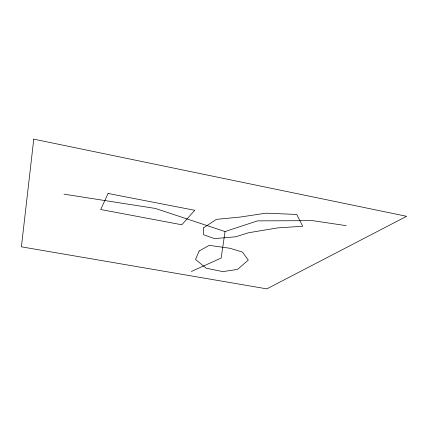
<?xml version="1.0" encoding="UTF-8"?>
<svg xmlns="http://www.w3.org/2000/svg" width="428" height="428" viewBox="0 0 428 428"><rect width="100%" height="100%" fill="white"/><g stroke="black" fill="none" stroke-linecap="round" stroke-linejoin="round"><path stroke-width="0.64" d="M346.177 225.658L312.798 220.671L257.501 220.869L225.048 231.553L221.137 258.089L191.359 271.475M64.023 194.173L155.364 208.436L225.048 231.553M203.707 227.744L203.557 234.726L214.401 238.61L235.758 236.796L248.508 232.757L277.601 227.915L302.692 226.235L296.781 214.449L265.831 213.181L240.643 216.996L216.407 219.366L203.707 227.744M33.764 139.137L21.4 246.822L266.858 288.863L406.6 216.306L33.764 139.137M199.143 251.017L195.532 259.491L206.264 268.228L222.854 271.614L237.503 269.41L248.304 260.106L242.419 252.044L229.788 248.245L209.201 245.356L199.143 251.017M108.091 193.472L100.714 209.517L181.804 224.775L194.772 210.287L108.091 193.472"/></g></svg>
